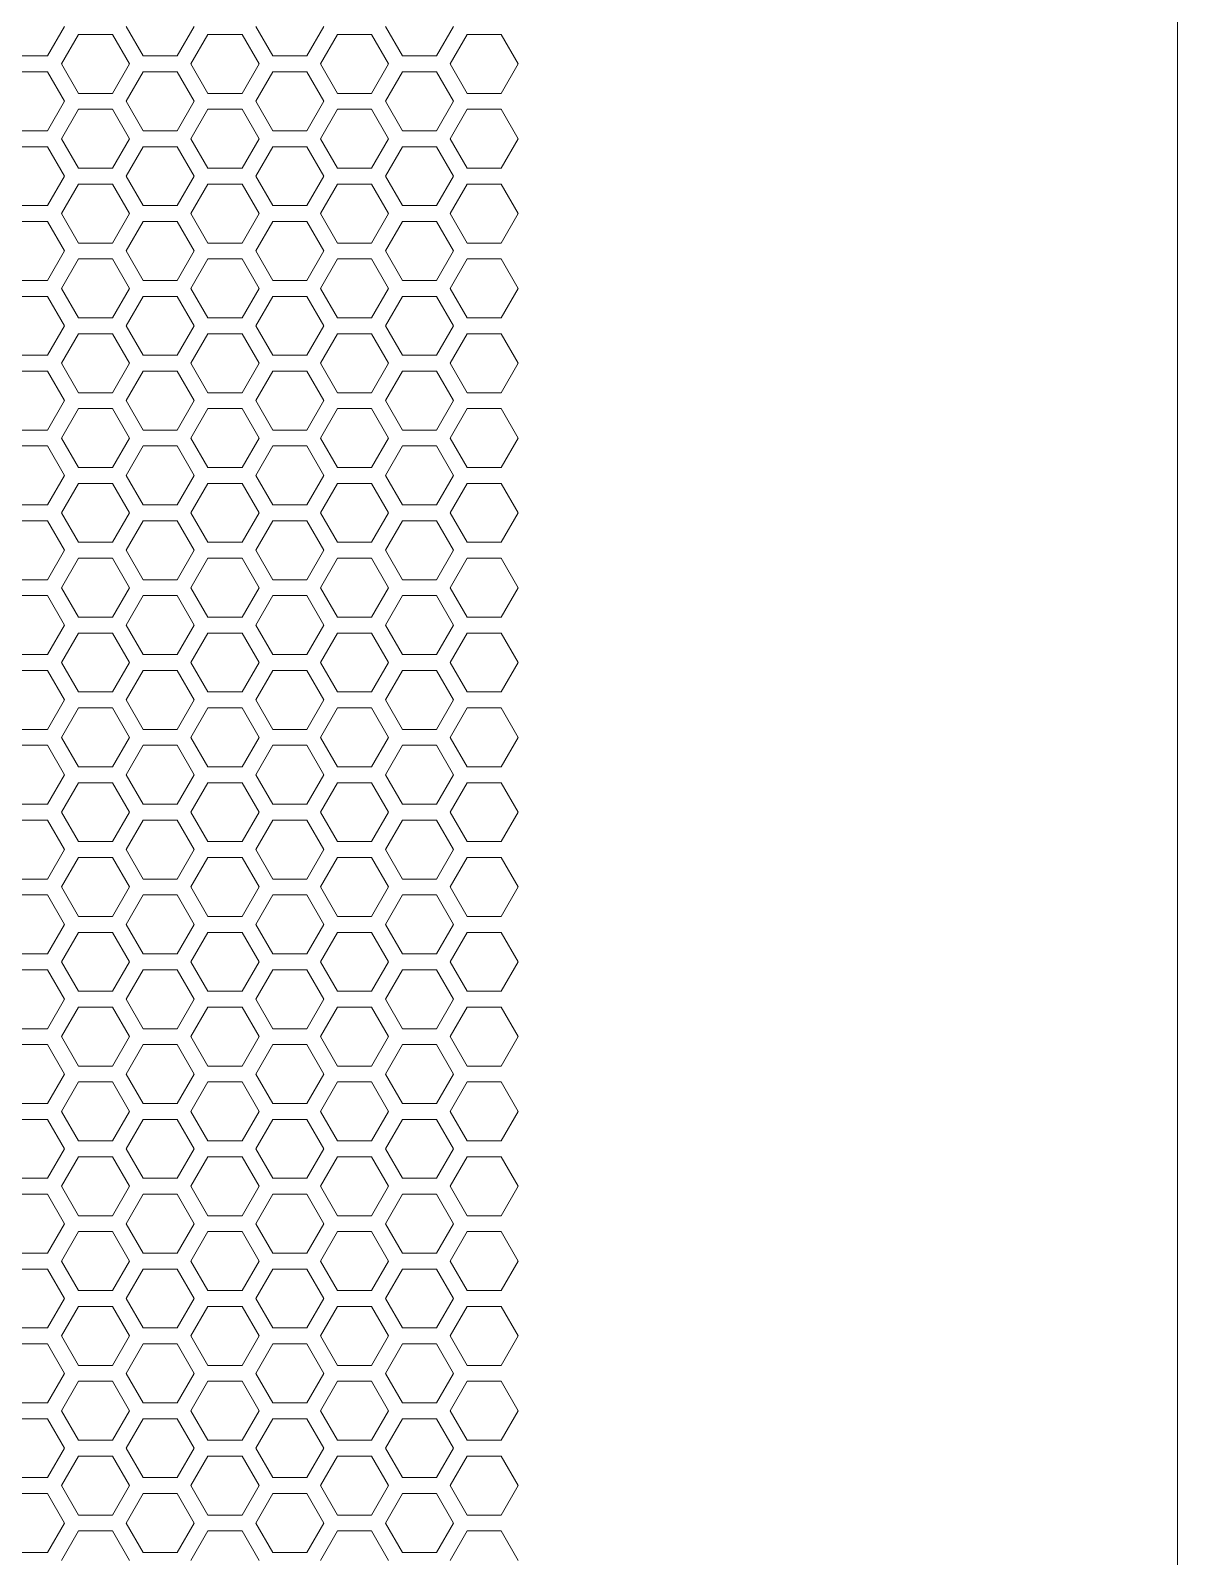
# Model space of a CAD drawing. Header units: millimetres. Extents: x 0 to 140, y -17 to 195.
# Drawn here: x 130.82 to 140, y 112.78 to 124.99 of the extents above; entities that cross this region are included whole.
import ezdxf

# ---------------------------------------------------------------- set-up
doc = ezdxf.new("R2010")
doc.units = ezdxf.units.MM
doc.layers.add('4203-42785_1_0', color=7, linetype='Continuous')
doc.layers.add('Visible (ANSI)', color=7, linetype='Continuous', lineweight=50)

# ---------------------------------------------------------------- blocks, each defined once
blk = doc.blocks.new('a')
at = {"layer": '4203-42785_1_0', "color": 0, "linetype": 'ByBlock', "lineweight": 9}
for p, q in [((1513.6457, 441.8937), (1513.7524, 442.0786)), ((1513.8389, 442.0287), (1513.7322, 441.8438)), ((1514.0523, 442.0287), (1513.8389, 442.0287)), ((1514.1591, 441.8438), (1514.0523, 442.0287)), ((1514.1389, 442.0786), (1514.2456, 441.8937)), ((1514.459, 441.8937), (1514.5657, 442.0786)), ((1514.6522, 442.0287), (1514.5455, 441.8438)), ((1514.8656, 442.0287), (1514.6522, 442.0287)), ((1514.9724, 441.8438), (1514.8656, 442.0287)), ((1514.9521, 442.0786), (1515.0588, 441.8937)), ((1515.2723, 441.8937), (1515.379, 442.0786)), ((1515.4655, 442.0287), (1515.3587, 441.8438)), ((1515.6789, 442.0287), (1515.4655, 442.0287)), ((1515.7856, 441.8438), (1515.6789, 442.0287)), ((1515.7654, 442.0786), (1515.8721, 441.8937)), ((1516.0855, 441.8937), (1516.1923, 442.0786)), ((1516.2788, 442.0287), (1516.1721, 441.8438)), ((1516.4922, 442.0287), (1516.2788, 442.0287)), ((1516.5989, 441.8438), (1516.4922, 442.0287)), ((1513.4323, 441.8937), (1513.6457, 441.8937)), ((1513.7322, 441.8438), (1513.8389, 441.659)), ((1514.0523, 441.659), (1514.1591, 441.8438)), ((1514.2456, 441.8937), (1514.459, 441.8937)), ((1514.5455, 441.8438), (1514.6522, 441.659)), ((1514.8656, 441.659), (1514.9724, 441.8438)), ((1515.0588, 441.8937), (1515.2723, 441.8937)), ((1515.3587, 441.8438), (1515.4655, 441.659)), ((1515.6789, 441.659), (1515.7856, 441.8438)), ((1515.8721, 441.8937), (1516.0855, 441.8937)), ((1516.1721, 441.8438), (1516.2788, 441.659)), ((1516.4922, 441.659), (1516.5989, 441.8438)), ((1513.6457, 441.7939), (1513.4323, 441.7939)), ((1513.7524, 441.6091), (1513.6457, 441.7939)), ((1514.2456, 441.7939), (1514.1389, 441.6091)), ((1514.459, 441.7939), (1514.2456, 441.7939)), ((1514.5657, 441.6091), (1514.459, 441.7939)), ((1515.0588, 441.7939), (1514.9521, 441.6091)), ((1515.2723, 441.7939), (1515.0588, 441.7939)), ((1515.379, 441.6091), (1515.2723, 441.7939)), ((1515.8721, 441.7939), (1515.7654, 441.6091)), ((1516.0855, 441.7939), (1515.8721, 441.7939)), ((1516.1923, 441.6091), (1516.0855, 441.7939)), ((1513.8389, 441.659), (1514.0523, 441.659)), ((1514.6522, 441.659), (1514.8656, 441.659)), ((1515.4655, 441.659), (1515.6789, 441.659)), ((1516.2788, 441.659), (1516.4922, 441.659)), ((1513.6457, 441.4242), (1513.7524, 441.6091)), ((1513.8389, 441.5591), (1513.7322, 441.3743)), ((1514.0523, 441.5591), (1513.8389, 441.5591)), ((1514.1591, 441.3743), (1514.0523, 441.5591)), ((1514.1389, 441.6091), (1514.2456, 441.4242)), ((1514.459, 441.4242), (1514.5657, 441.6091)), ((1514.6522, 441.5591), (1514.5455, 441.3743)), ((1514.8656, 441.5591), (1514.6522, 441.5591)), ((1514.9724, 441.3743), (1514.8656, 441.5591)), ((1514.9521, 441.6091), (1515.0588, 441.4242)), ((1515.2723, 441.4242), (1515.379, 441.6091)), ((1515.4655, 441.5591), (1515.3587, 441.3743)), ((1515.6789, 441.5591), (1515.4655, 441.5591)), ((1515.7856, 441.3743), (1515.6789, 441.5591)), ((1515.7654, 441.6091), (1515.8721, 441.4242)), ((1516.0855, 441.4242), (1516.1923, 441.6091)), ((1516.2788, 441.5591), (1516.1721, 441.3743)), ((1516.4922, 441.5591), (1516.2788, 441.5591)), ((1516.5989, 441.3743), (1516.4922, 441.5591)), ((1513.4323, 441.4242), (1513.6457, 441.4242)), ((1513.7322, 441.3743), (1513.8389, 441.1894)), ((1514.0523, 441.1894), (1514.1591, 441.3743)), ((1514.2456, 441.4242), (1514.459, 441.4242)), ((1514.5455, 441.3743), (1514.6522, 441.1894)), ((1514.8656, 441.1894), (1514.9724, 441.3743)), ((1515.0588, 441.4242), (1515.2723, 441.4242)), ((1515.3587, 441.3743), (1515.4655, 441.1894)), ((1515.6789, 441.1894), (1515.7856, 441.3743)), ((1515.8721, 441.4242), (1516.0855, 441.4242)), ((1516.1721, 441.3743), (1516.2788, 441.1894)), ((1516.4922, 441.1894), (1516.5989, 441.3743)), ((1513.6457, 441.3244), (1513.4323, 441.3244)), ((1513.7524, 441.1395), (1513.6457, 441.3244)), ((1514.2456, 441.3244), (1514.1389, 441.1395)), ((1514.459, 441.3244), (1514.2456, 441.3244)), ((1514.5657, 441.1395), (1514.459, 441.3244)), ((1515.0588, 441.3244), (1514.9521, 441.1395)), ((1515.2723, 441.3244), (1515.0588, 441.3244)), ((1515.379, 441.1395), (1515.2723, 441.3244)), ((1515.8721, 441.3244), (1515.7654, 441.1395)), ((1516.0855, 441.3244), (1515.8721, 441.3244)), ((1516.1923, 441.1395), (1516.0855, 441.3244)), ((1513.8389, 441.1894), (1514.0523, 441.1894)), ((1514.6522, 441.1894), (1514.8656, 441.1894)), ((1515.4655, 441.1894), (1515.6789, 441.1894)), ((1516.2788, 441.1894), (1516.4922, 441.1894)), ((1513.6457, 440.9546), (1513.7524, 441.1395)), ((1513.8389, 441.0896), (1513.7322, 440.9047)), ((1514.0523, 441.0896), (1513.8389, 441.0896)), ((1514.1591, 440.9047), (1514.0523, 441.0896)), ((1514.1389, 441.1395), (1514.2456, 440.9546)), ((1514.459, 440.9546), (1514.5657, 441.1395)), ((1514.6522, 441.0896), (1514.5455, 440.9047)), ((1514.8656, 441.0896), (1514.6522, 441.0896)), ((1514.9724, 440.9047), (1514.8656, 441.0896)), ((1514.9521, 441.1395), (1515.0588, 440.9546)), ((1515.2723, 440.9546), (1515.379, 441.1395)), ((1515.4655, 441.0896), (1515.3587, 440.9047)), ((1515.6789, 441.0896), (1515.4655, 441.0896)), ((1515.7856, 440.9047), (1515.6789, 441.0896)), ((1515.7654, 441.1395), (1515.8721, 440.9546)), ((1516.0855, 440.9546), (1516.1923, 441.1395)), ((1516.2788, 441.0896), (1516.1721, 440.9047)), ((1516.4922, 441.0896), (1516.2788, 441.0896)), ((1516.5989, 440.9047), (1516.4922, 441.0896)), ((1513.4323, 440.9546), (1513.6457, 440.9546)), ((1513.7322, 440.9047), (1513.8389, 440.7199)), ((1514.0523, 440.7199), (1514.1591, 440.9047)), ((1514.2456, 440.9546), (1514.459, 440.9546)), ((1514.5455, 440.9047), (1514.6522, 440.7199)), ((1514.8656, 440.7199), (1514.9724, 440.9047)), ((1515.0588, 440.9546), (1515.2723, 440.9546)), ((1515.3587, 440.9047), (1515.4655, 440.7199)), ((1515.6789, 440.7199), (1515.7856, 440.9047)), ((1515.8721, 440.9546), (1516.0855, 440.9546)), ((1516.1721, 440.9047), (1516.2788, 440.7199)), ((1516.4922, 440.7199), (1516.5989, 440.9047)), ((1513.6457, 440.8548), (1513.4323, 440.8548)), ((1513.7524, 440.67), (1513.6457, 440.8548)), ((1514.2456, 440.8548), (1514.1389, 440.67)), ((1514.459, 440.8548), (1514.2456, 440.8548)), ((1514.5657, 440.67), (1514.459, 440.8548)), ((1515.0588, 440.8548), (1514.9521, 440.67)), ((1515.2723, 440.8548), (1515.0588, 440.8548)), ((1515.379, 440.67), (1515.2723, 440.8548)), ((1515.8721, 440.8548), (1515.7654, 440.67)), ((1516.0855, 440.8548), (1515.8721, 440.8548)), ((1516.1923, 440.67), (1516.0855, 440.8548)), ((1513.8389, 440.7199), (1514.0523, 440.7199)), ((1514.6522, 440.7199), (1514.8656, 440.7199)), ((1515.4655, 440.7199), (1515.6789, 440.7199)), ((1516.2788, 440.7199), (1516.4922, 440.7199)), ((1513.6457, 440.4851), (1513.7524, 440.67)), ((1513.8389, 440.6201), (1513.7322, 440.4352)), ((1514.0523, 440.6201), (1513.8389, 440.6201)), ((1514.1591, 440.4352), (1514.0523, 440.6201)), ((1514.1389, 440.67), (1514.2456, 440.4851)), ((1514.459, 440.4851), (1514.5657, 440.67)), ((1514.6522, 440.6201), (1514.5455, 440.4352)), ((1514.8656, 440.6201), (1514.6522, 440.6201)), ((1514.9724, 440.4352), (1514.8656, 440.6201)), ((1514.9521, 440.67), (1515.0588, 440.4851)), ((1515.2723, 440.4851), (1515.379, 440.67)), ((1515.4655, 440.6201), (1515.3587, 440.4352)), ((1515.6789, 440.6201), (1515.4655, 440.6201)), ((1515.7856, 440.4352), (1515.6789, 440.6201)), ((1515.7654, 440.67), (1515.8721, 440.4851)), ((1516.0855, 440.4851), (1516.1923, 440.67)), ((1516.2788, 440.6201), (1516.1721, 440.4352)), ((1516.4922, 440.6201), (1516.2788, 440.6201)), ((1516.5989, 440.4352), (1516.4922, 440.6201)), ((1513.4323, 440.4851), (1513.6457, 440.4851)), ((1514.2456, 440.4851), (1514.459, 440.4851)), ((1515.0588, 440.4851), (1515.2723, 440.4851)), ((1515.8721, 440.4851), (1516.0855, 440.4851)), ((1513.7322, 440.4352), (1513.8389, 440.2503)), ((1514.0523, 440.2503), (1514.1591, 440.4352)), ((1514.5455, 440.4352), (1514.6522, 440.2503)), ((1514.8656, 440.2503), (1514.9724, 440.4352)), ((1515.3587, 440.4352), (1515.4655, 440.2503)), ((1515.6789, 440.2503), (1515.7856, 440.4352)), ((1516.1721, 440.4352), (1516.2788, 440.2503)), ((1516.4922, 440.2503), (1516.5989, 440.4352)), ((1513.6457, 440.3853), (1513.4323, 440.3853)), ((1513.7524, 440.2004), (1513.6457, 440.3853)), ((1514.2456, 440.3853), (1514.1389, 440.2004)), ((1514.459, 440.3853), (1514.2456, 440.3853)), ((1514.5657, 440.2004), (1514.459, 440.3853)), ((1515.0588, 440.3853), (1514.9521, 440.2004)), ((1515.2723, 440.3853), (1515.0588, 440.3853)), ((1515.379, 440.2004), (1515.2723, 440.3853)), ((1515.8721, 440.3853), (1515.7654, 440.2004)), ((1516.0855, 440.3853), (1515.8721, 440.3853)), ((1516.1923, 440.2004), (1516.0855, 440.3853)), ((1513.6457, 440.0156), (1513.7524, 440.2004)), ((1513.8389, 440.2503), (1514.0523, 440.2503)), ((1514.1389, 440.2004), (1514.2456, 440.0156)), ((1514.459, 440.0156), (1514.5657, 440.2004)), ((1514.6522, 440.2503), (1514.8656, 440.2503)), ((1514.9521, 440.2004), (1515.0588, 440.0156)), ((1515.2723, 440.0156), (1515.379, 440.2004)), ((1515.4655, 440.2503), (1515.6789, 440.2503)), ((1515.7654, 440.2004), (1515.8721, 440.0156)), ((1516.0855, 440.0156), (1516.1923, 440.2004)), ((1516.2788, 440.2503), (1516.4922, 440.2503)), ((1513.8389, 440.1505), (1513.7322, 439.9656)), ((1514.0523, 440.1505), (1513.8389, 440.1505)), ((1514.1591, 439.9656), (1514.0523, 440.1505)), ((1514.6522, 440.1505), (1514.5455, 439.9656)), ((1514.8656, 440.1505), (1514.6522, 440.1505)), ((1514.9724, 439.9656), (1514.8656, 440.1505)), ((1515.4655, 440.1505), (1515.3587, 439.9656)), ((1515.6789, 440.1505), (1515.4655, 440.1505)), ((1515.7856, 439.9656), (1515.6789, 440.1505)), ((1516.2788, 440.1505), (1516.1721, 439.9656)), ((1516.4922, 440.1505), (1516.2788, 440.1505)), ((1516.5989, 439.9656), (1516.4922, 440.1505)), ((1513.4323, 440.0156), (1513.6457, 440.0156)), ((1514.2456, 440.0156), (1514.459, 440.0156)), ((1515.0588, 440.0156), (1515.2723, 440.0156)), ((1515.8721, 440.0156), (1516.0855, 440.0156)), ((1513.6457, 439.9157), (1513.4323, 439.9157)), ((1513.7524, 439.7309), (1513.6457, 439.9157)), ((1513.7322, 439.9656), (1513.8389, 439.7808)), ((1514.0523, 439.7808), (1514.1591, 439.9656)), ((1514.2456, 439.9157), (1514.1389, 439.7309)), ((1514.459, 439.9157), (1514.2456, 439.9157)), ((1514.5657, 439.7309), (1514.459, 439.9157)), ((1514.5455, 439.9656), (1514.6522, 439.7808)), ((1514.8656, 439.7808), (1514.9724, 439.9656)), ((1515.0588, 439.9157), (1514.9521, 439.7309)), ((1515.2723, 439.9157), (1515.0588, 439.9157)), ((1515.379, 439.7309), (1515.2723, 439.9157)), ((1515.3587, 439.9656), (1515.4655, 439.7808)), ((1515.6789, 439.7808), (1515.7856, 439.9656)), ((1515.8721, 439.9157), (1515.7654, 439.7309)), ((1516.0855, 439.9157), (1515.8721, 439.9157)), ((1516.1923, 439.7309), (1516.0855, 439.9157)), ((1516.1721, 439.9656), (1516.2788, 439.7808)), ((1516.4922, 439.7808), (1516.5989, 439.9656)), ((1513.6457, 439.546), (1513.7524, 439.7309)), ((1513.8389, 439.7808), (1514.0523, 439.7808)), ((1514.1389, 439.7309), (1514.2456, 439.546)), ((1514.459, 439.546), (1514.5657, 439.7309)), ((1514.6522, 439.7808), (1514.8656, 439.7808)), ((1514.9521, 439.7309), (1515.0588, 439.546)), ((1515.2723, 439.546), (1515.379, 439.7309)), ((1515.4655, 439.7808), (1515.6789, 439.7808)), ((1515.7654, 439.7309), (1515.8721, 439.546)), ((1516.0855, 439.546), (1516.1923, 439.7309)), ((1516.2788, 439.7808), (1516.4922, 439.7808)), ((1513.8389, 439.681), (1513.7322, 439.4961)), ((1514.0523, 439.681), (1513.8389, 439.681)), ((1514.1591, 439.4961), (1514.0523, 439.681)), ((1514.6522, 439.681), (1514.5455, 439.4961)), ((1514.8656, 439.681), (1514.6522, 439.681)), ((1514.9724, 439.4961), (1514.8656, 439.681)), ((1515.4655, 439.681), (1515.3587, 439.4961)), ((1515.6789, 439.681), (1515.4655, 439.681)), ((1515.7856, 439.4961), (1515.6789, 439.681)), ((1516.2788, 439.681), (1516.1721, 439.4961)), ((1516.4922, 439.681), (1516.2788, 439.681)), ((1516.5989, 439.4961), (1516.4922, 439.681)), ((1513.4323, 439.546), (1513.6457, 439.546)), ((1514.2456, 439.546), (1514.459, 439.546)), ((1515.0588, 439.546), (1515.2723, 439.546)), ((1515.8721, 439.546), (1516.0855, 439.546)), ((1513.6457, 439.4462), (1513.4323, 439.4462)), ((1513.7524, 439.2613), (1513.6457, 439.4462)), ((1513.7322, 439.4961), (1513.8389, 439.3112)), ((1514.0523, 439.3112), (1514.1591, 439.4961)), ((1514.2456, 439.4462), (1514.1389, 439.2613)), ((1514.459, 439.4462), (1514.2456, 439.4462)), ((1514.5657, 439.2613), (1514.459, 439.4462)), ((1514.5455, 439.4961), (1514.6522, 439.3112)), ((1514.8656, 439.3112), (1514.9724, 439.4961)), ((1515.0588, 439.4462), (1514.9521, 439.2613)), ((1515.2723, 439.4462), (1515.0588, 439.4462)), ((1515.379, 439.2613), (1515.2723, 439.4462)), ((1515.3587, 439.4961), (1515.4655, 439.3112)), ((1515.6789, 439.3112), (1515.7856, 439.4961)), ((1515.8721, 439.4462), (1515.7654, 439.2613)), ((1516.0855, 439.4462), (1515.8721, 439.4462)), ((1516.1923, 439.2613), (1516.0855, 439.4462)), ((1516.1721, 439.4961), (1516.2788, 439.3112)), ((1516.4922, 439.3112), (1516.5989, 439.4961)), ((1513.6457, 439.0765), (1513.7524, 439.2613)), ((1513.8389, 439.3112), (1514.0523, 439.3112)), ((1514.1389, 439.2613), (1514.2456, 439.0765)), ((1514.459, 439.0765), (1514.5657, 439.2613)), ((1514.6522, 439.3112), (1514.8656, 439.3112)), ((1514.9521, 439.2613), (1515.0588, 439.0765)), ((1515.2723, 439.0765), (1515.379, 439.2613)), ((1515.4655, 439.3112), (1515.6789, 439.3112)), ((1515.7654, 439.2613), (1515.8721, 439.0765)), ((1516.0855, 439.0765), (1516.1923, 439.2613)), ((1516.2788, 439.3112), (1516.4922, 439.3112)), ((1513.8389, 439.2114), (1513.7322, 439.0266)), ((1514.0523, 439.2114), (1513.8389, 439.2114)), ((1514.1591, 439.0266), (1514.0523, 439.2114)), ((1514.6522, 439.2114), (1514.5455, 439.0266)), ((1514.8656, 439.2114), (1514.6522, 439.2114)), ((1514.9724, 439.0266), (1514.8656, 439.2114)), ((1515.4655, 439.2114), (1515.3587, 439.0266)), ((1515.6789, 439.2114), (1515.4655, 439.2114)), ((1515.7856, 439.0266), (1515.6789, 439.2114)), ((1516.2788, 439.2114), (1516.1721, 439.0266)), ((1516.4922, 439.2114), (1516.2788, 439.2114)), ((1516.5989, 439.0266), (1516.4922, 439.2114)), ((1513.4323, 439.0765), (1513.6457, 439.0765)), ((1514.2456, 439.0765), (1514.459, 439.0765)), ((1515.0588, 439.0765), (1515.2723, 439.0765)), ((1515.8721, 439.0765), (1516.0855, 439.0765)), ((1513.6457, 438.9766), (1513.4323, 438.9766)), ((1513.7524, 438.7918), (1513.6457, 438.9766)), ((1513.7322, 439.0266), (1513.8389, 438.8417)), ((1514.0523, 438.8417), (1514.1591, 439.0266)), ((1514.2456, 438.9766), (1514.1389, 438.7918)), ((1514.459, 438.9766), (1514.2456, 438.9766)), ((1514.5657, 438.7918), (1514.459, 438.9766)), ((1514.5455, 439.0266), (1514.6522, 438.8417)), ((1514.8656, 438.8417), (1514.9724, 439.0266)), ((1515.0588, 438.9766), (1514.9521, 438.7918)), ((1515.2723, 438.9766), (1515.0588, 438.9766)), ((1515.379, 438.7918), (1515.2723, 438.9766)), ((1515.3587, 439.0266), (1515.4655, 438.8417)), ((1515.6789, 438.8417), (1515.7856, 439.0266)), ((1515.8721, 438.9766), (1515.7654, 438.7918)), ((1516.0855, 438.9766), (1515.8721, 438.9766)), ((1516.1923, 438.7918), (1516.0855, 438.9766)), ((1516.1721, 439.0266), (1516.2788, 438.8417)), ((1516.4922, 438.8417), (1516.5989, 439.0266)), ((1513.6457, 438.6069), (1513.7524, 438.7918)), ((1513.8389, 438.8417), (1514.0523, 438.8417)), ((1514.1389, 438.7918), (1514.2456, 438.6069)), ((1514.459, 438.6069), (1514.5657, 438.7918)), ((1514.6522, 438.8417), (1514.8656, 438.8417)), ((1514.9521, 438.7918), (1515.0588, 438.6069)), ((1515.2723, 438.6069), (1515.379, 438.7918)), ((1515.4655, 438.8417), (1515.6789, 438.8417)), ((1515.7654, 438.7918), (1515.8721, 438.6069)), ((1516.0855, 438.6069), (1516.1923, 438.7918)), ((1516.2788, 438.8417), (1516.4922, 438.8417)), ((1513.8389, 438.7419), (1513.7322, 438.557)), ((1514.0523, 438.7419), (1513.8389, 438.7419)), ((1514.1591, 438.557), (1514.0523, 438.7419)), ((1514.6522, 438.7419), (1514.5455, 438.557)), ((1514.8656, 438.7419), (1514.6522, 438.7419)), ((1514.9724, 438.557), (1514.8656, 438.7419)), ((1515.4655, 438.7419), (1515.3587, 438.557)), ((1515.6789, 438.7419), (1515.4655, 438.7419)), ((1515.7856, 438.557), (1515.6789, 438.7419)), ((1516.2788, 438.7419), (1516.1721, 438.557)), ((1516.4922, 438.7419), (1516.2788, 438.7419)), ((1516.5989, 438.557), (1516.4922, 438.7419)), ((1513.4323, 438.6069), (1513.6457, 438.6069)), ((1514.2456, 438.6069), (1514.459, 438.6069)), ((1515.0588, 438.6069), (1515.2723, 438.6069)), ((1515.8721, 438.6069), (1516.0855, 438.6069)), ((1513.6457, 438.5071), (1513.4323, 438.5071)), ((1513.7524, 438.3222), (1513.6457, 438.5071)), ((1513.7322, 438.557), (1513.8389, 438.3722)), ((1514.0523, 438.3722), (1514.1591, 438.557)), ((1514.2456, 438.5071), (1514.1389, 438.3222)), ((1514.459, 438.5071), (1514.2456, 438.5071)), ((1514.5657, 438.3222), (1514.459, 438.5071)), ((1514.5455, 438.557), (1514.6522, 438.3722)), ((1514.8656, 438.3722), (1514.9724, 438.557)), ((1515.0588, 438.5071), (1514.9521, 438.3222)), ((1515.2723, 438.5071), (1515.0588, 438.5071)), ((1515.379, 438.3222), (1515.2723, 438.5071)), ((1515.3587, 438.557), (1515.4655, 438.3722)), ((1515.6789, 438.3722), (1515.7856, 438.557)), ((1515.8721, 438.5071), (1515.7654, 438.3222)), ((1516.0855, 438.5071), (1515.8721, 438.5071)), ((1516.1923, 438.3222), (1516.0855, 438.5071)), ((1516.1721, 438.557), (1516.2788, 438.3722)), ((1516.4922, 438.3722), (1516.5989, 438.557)), ((1513.6457, 438.1374), (1513.7524, 438.3222)), ((1513.8389, 438.3722), (1514.0523, 438.3722)), ((1514.1389, 438.3222), (1514.2456, 438.1374)), ((1514.459, 438.1374), (1514.5657, 438.3222)), ((1514.6522, 438.3722), (1514.8656, 438.3722)), ((1514.9521, 438.3222), (1515.0588, 438.1374)), ((1515.2723, 438.1374), (1515.379, 438.3222)), ((1515.4655, 438.3722), (1515.6789, 438.3722)), ((1515.7654, 438.3222), (1515.8721, 438.1374)), ((1516.0855, 438.1374), (1516.1923, 438.3222)), ((1516.2788, 438.3722), (1516.4922, 438.3722)), ((1513.8389, 438.2723), (1513.7322, 438.0875)), ((1514.0523, 438.2723), (1513.8389, 438.2723)), ((1514.1591, 438.0875), (1514.0523, 438.2723)), ((1514.6522, 438.2723), (1514.5455, 438.0875)), ((1514.8656, 438.2723), (1514.6522, 438.2723)), ((1514.9724, 438.0875), (1514.8656, 438.2723)), ((1515.4655, 438.2723), (1515.3587, 438.0875)), ((1515.6789, 438.2723), (1515.4655, 438.2723)), ((1515.7856, 438.0875), (1515.6789, 438.2723)), ((1516.2788, 438.2723), (1516.1721, 438.0875)), ((1516.4922, 438.2723), (1516.2788, 438.2723)), ((1516.5989, 438.0875), (1516.4922, 438.2723)), ((1513.4323, 438.1374), (1513.6457, 438.1374)), ((1514.2456, 438.1374), (1514.459, 438.1374)), ((1515.0588, 438.1374), (1515.2723, 438.1374)), ((1515.8721, 438.1374), (1516.0855, 438.1374)), ((1513.6457, 438.0376), (1513.4323, 438.0376)), ((1513.7524, 437.8527), (1513.6457, 438.0376)), ((1513.7322, 438.0875), (1513.8389, 437.9026)), ((1514.0523, 437.9026), (1514.1591, 438.0875)), ((1514.2456, 438.0376), (1514.1389, 437.8527)), ((1514.459, 438.0376), (1514.2456, 438.0376)), ((1514.5657, 437.8527), (1514.459, 438.0376)), ((1514.5455, 438.0875), (1514.6522, 437.9026)), ((1514.8656, 437.9026), (1514.9724, 438.0875)), ((1515.0588, 438.0376), (1514.9521, 437.8527)), ((1515.2723, 438.0376), (1515.0588, 438.0376)), ((1515.379, 437.8527), (1515.2723, 438.0376)), ((1515.3587, 438.0875), (1515.4655, 437.9026)), ((1515.6789, 437.9026), (1515.7856, 438.0875)), ((1515.8721, 438.0376), (1515.7654, 437.8527)), ((1516.0855, 438.0376), (1515.8721, 438.0376)), ((1516.1923, 437.8527), (1516.0855, 438.0376)), ((1516.1721, 438.0875), (1516.2788, 437.9026)), ((1516.4922, 437.9026), (1516.5989, 438.0875)), ((1513.8389, 437.9026), (1514.0523, 437.9026)), ((1514.6522, 437.9026), (1514.8656, 437.9026)), ((1515.4655, 437.9026), (1515.6789, 437.9026)), ((1516.2788, 437.9026), (1516.4922, 437.9026)), ((1513.6457, 437.6678), (1513.7524, 437.8527)), ((1514.1389, 437.8527), (1514.2456, 437.6678)), ((1514.459, 437.6678), (1514.5657, 437.8527)), ((1514.9521, 437.8527), (1515.0588, 437.6678)), ((1515.2723, 437.6678), (1515.379, 437.8527)), ((1515.7654, 437.8527), (1515.8721, 437.6678)), ((1516.0855, 437.6678), (1516.1923, 437.8527)), ((1513.8389, 437.8028), (1513.7322, 437.6179)), ((1514.0523, 437.8028), (1513.8389, 437.8028)), ((1514.1591, 437.6179), (1514.0523, 437.8028)), ((1514.6522, 437.8028), (1514.5455, 437.6179)), ((1514.8656, 437.8028), (1514.6522, 437.8028)), ((1514.9724, 437.6179), (1514.8656, 437.8028)), ((1515.4655, 437.8028), (1515.3587, 437.6179)), ((1515.6789, 437.8028), (1515.4655, 437.8028)), ((1515.7856, 437.6179), (1515.6789, 437.8028)), ((1516.2788, 437.8028), (1516.1721, 437.6179)), ((1516.4922, 437.8028), (1516.2788, 437.8028)), ((1516.5989, 437.6179), (1516.4922, 437.8028)), ((1513.4323, 437.6678), (1513.6457, 437.6678)), ((1513.7322, 437.6179), (1513.8389, 437.4331)), ((1514.0523, 437.4331), (1514.1591, 437.6179)), ((1514.2456, 437.6678), (1514.459, 437.6678)), ((1514.5455, 437.6179), (1514.6522, 437.4331)), ((1514.8656, 437.4331), (1514.9724, 437.6179)), ((1515.0588, 437.6678), (1515.2723, 437.6678)), ((1515.3587, 437.6179), (1515.4655, 437.4331)), ((1515.6789, 437.4331), (1515.7856, 437.6179)), ((1515.8721, 437.6678), (1516.0855, 437.6678)), ((1516.1721, 437.6179), (1516.2788, 437.4331)), ((1516.4922, 437.4331), (1516.5989, 437.6179)), ((1513.6457, 437.568), (1513.4323, 437.568)), ((1513.7524, 437.3832), (1513.6457, 437.568)), ((1514.2456, 437.568), (1514.1389, 437.3832)), ((1514.459, 437.568), (1514.2456, 437.568)), ((1514.5657, 437.3832), (1514.459, 437.568)), ((1515.0588, 437.568), (1514.9521, 437.3832)), ((1515.2723, 437.568), (1515.0588, 437.568)), ((1515.379, 437.3832), (1515.2723, 437.568)), ((1515.8721, 437.568), (1515.7654, 437.3832)), ((1516.0855, 437.568), (1515.8721, 437.568)), ((1516.1923, 437.3832), (1516.0855, 437.568)), ((1513.8389, 437.4331), (1514.0523, 437.4331)), ((1514.6522, 437.4331), (1514.8656, 437.4331)), ((1515.4655, 437.4331), (1515.6789, 437.4331)), ((1516.2788, 437.4331), (1516.4922, 437.4331)), ((1513.6457, 437.1983), (1513.7524, 437.3832)), ((1513.8389, 437.3332), (1513.7322, 437.1484)), ((1514.0523, 437.3332), (1513.8389, 437.3332)), ((1514.1591, 437.1484), (1514.0523, 437.3332)), ((1514.1389, 437.3832), (1514.2456, 437.1983)), ((1514.459, 437.1983), (1514.5657, 437.3832)), ((1514.6522, 437.3332), (1514.5455, 437.1484)), ((1514.8656, 437.3332), (1514.6522, 437.3332)), ((1514.9724, 437.1484), (1514.8656, 437.3332)), ((1514.9521, 437.3832), (1515.0588, 437.1983)), ((1515.2723, 437.1983), (1515.379, 437.3832)), ((1515.4655, 437.3332), (1515.3587, 437.1484)), ((1515.6789, 437.3332), (1515.4655, 437.3332)), ((1515.7856, 437.1484), (1515.6789, 437.3332)), ((1515.7654, 437.3832), (1515.8721, 437.1983)), ((1516.0855, 437.1983), (1516.1923, 437.3832)), ((1516.2788, 437.3332), (1516.1721, 437.1484)), ((1516.4922, 437.3332), (1516.2788, 437.3332)), ((1516.5989, 437.1484), (1516.4922, 437.3332)), ((1513.4323, 437.1983), (1513.6457, 437.1983)), ((1513.7322, 437.1484), (1513.8389, 436.9635)), ((1514.0523, 436.9635), (1514.1591, 437.1484)), ((1514.2456, 437.1983), (1514.459, 437.1983)), ((1514.5455, 437.1484), (1514.6522, 436.9635)), ((1514.8656, 436.9635), (1514.9724, 437.1484)), ((1515.0588, 437.1983), (1515.2723, 437.1983)), ((1515.3587, 437.1484), (1515.4655, 436.9635)), ((1515.6789, 436.9635), (1515.7856, 437.1484)), ((1515.8721, 437.1983), (1516.0855, 437.1983)), ((1516.1721, 437.1484), (1516.2788, 436.9635)), ((1516.4922, 436.9635), (1516.5989, 437.1484)), ((1513.6457, 437.0985), (1513.4323, 437.0985)), ((1513.7524, 436.9136), (1513.6457, 437.0985)), ((1514.2456, 437.0985), (1514.1389, 436.9136)), ((1514.459, 437.0985), (1514.2456, 437.0985)), ((1514.5657, 436.9136), (1514.459, 437.0985)), ((1515.0588, 437.0985), (1514.9521, 436.9136)), ((1515.2723, 437.0985), (1515.0588, 437.0985)), ((1515.379, 436.9136), (1515.2723, 437.0985)), ((1515.8721, 437.0985), (1515.7654, 436.9136)), ((1516.0855, 437.0985), (1515.8721, 437.0985)), ((1516.1923, 436.9136), (1516.0855, 437.0985)), ((1513.8389, 436.9635), (1514.0523, 436.9635)), ((1514.6522, 436.9635), (1514.8656, 436.9635)), ((1515.4655, 436.9635), (1515.6789, 436.9635)), ((1516.2788, 436.9635), (1516.4922, 436.9635)), ((1513.6457, 436.7287), (1513.7524, 436.9136)), ((1513.8389, 436.8637), (1513.7322, 436.6788)), ((1514.0523, 436.8637), (1513.8389, 436.8637)), ((1514.1591, 436.6788), (1514.0523, 436.8637)), ((1514.1389, 436.9136), (1514.2456, 436.7287)), ((1514.459, 436.7287), (1514.5657, 436.9136)), ((1514.6522, 436.8637), (1514.5455, 436.6788)), ((1514.8656, 436.8637), (1514.6522, 436.8637)), ((1514.9724, 436.6788), (1514.8656, 436.8637)), ((1514.9521, 436.9136), (1515.0588, 436.7287)), ((1515.2723, 436.7287), (1515.379, 436.9136)), ((1515.4655, 436.8637), (1515.3587, 436.6788)), ((1515.6789, 436.8637), (1515.4655, 436.8637)), ((1515.7856, 436.6788), (1515.6789, 436.8637)), ((1515.7654, 436.9136), (1515.8721, 436.7287)), ((1516.0855, 436.7287), (1516.1923, 436.9136)), ((1516.2788, 436.8637), (1516.1721, 436.6788)), ((1516.4922, 436.8637), (1516.2788, 436.8637)), ((1516.5989, 436.6788), (1516.4922, 436.8637)), ((1513.4323, 436.7287), (1513.6457, 436.7287)), ((1513.7322, 436.6788), (1513.8389, 436.494)), ((1514.0523, 436.494), (1514.1591, 436.6788)), ((1514.2456, 436.7287), (1514.459, 436.7287)), ((1514.5455, 436.6788), (1514.6522, 436.494)), ((1514.8656, 436.494), (1514.9724, 436.6788)), ((1515.0588, 436.7287), (1515.2723, 436.7287)), ((1515.3587, 436.6788), (1515.4655, 436.494)), ((1515.6789, 436.494), (1515.7856, 436.6788)), ((1515.8721, 436.7287), (1516.0855, 436.7287)), ((1516.1721, 436.6788), (1516.2788, 436.494)), ((1516.4922, 436.494), (1516.5989, 436.6788)), ((1513.6457, 436.6289), (1513.4323, 436.6289)), ((1513.7524, 436.4441), (1513.6457, 436.6289)), ((1514.2456, 436.6289), (1514.1389, 436.4441)), ((1514.459, 436.6289), (1514.2456, 436.6289)), ((1514.5657, 436.4441), (1514.459, 436.6289)), ((1515.0588, 436.6289), (1514.9521, 436.4441)), ((1515.2723, 436.6289), (1515.0588, 436.6289)), ((1515.379, 436.4441), (1515.2723, 436.6289)), ((1515.8721, 436.6289), (1515.7654, 436.4441)), ((1516.0855, 436.6289), (1515.8721, 436.6289)), ((1516.1923, 436.4441), (1516.0855, 436.6289)), ((1513.8389, 436.494), (1514.0523, 436.494)), ((1514.6522, 436.494), (1514.8656, 436.494)), ((1515.4655, 436.494), (1515.6789, 436.494)), ((1516.2788, 436.494), (1516.4922, 436.494)), ((1513.6457, 436.2592), (1513.7524, 436.4441)), ((1513.8389, 436.3942), (1513.7322, 436.2093)), ((1514.0523, 436.3942), (1513.8389, 436.3942)), ((1514.1591, 436.2093), (1514.0523, 436.3942)), ((1514.1389, 436.4441), (1514.2456, 436.2592)), ((1514.459, 436.2592), (1514.5657, 436.4441)), ((1514.6522, 436.3942), (1514.5455, 436.2093)), ((1514.8656, 436.3942), (1514.6522, 436.3942)), ((1514.9724, 436.2093), (1514.8656, 436.3942)), ((1514.9521, 436.4441), (1515.0588, 436.2592)), ((1515.2723, 436.2592), (1515.379, 436.4441)), ((1515.4655, 436.3942), (1515.3587, 436.2093)), ((1515.6789, 436.3942), (1515.4655, 436.3942)), ((1515.7856, 436.2093), (1515.6789, 436.3942)), ((1515.7654, 436.4441), (1515.8721, 436.2592)), ((1516.0855, 436.2592), (1516.1923, 436.4441)), ((1516.2788, 436.3942), (1516.1721, 436.2093)), ((1516.4922, 436.3942), (1516.2788, 436.3942)), ((1516.5989, 436.2093), (1516.4922, 436.3942)), ((1513.4323, 436.2592), (1513.6457, 436.2592)), ((1513.7322, 436.2093), (1513.8389, 436.0244)), ((1514.0523, 436.0244), (1514.1591, 436.2093)), ((1514.2456, 436.2592), (1514.459, 436.2592)), ((1514.5455, 436.2093), (1514.6522, 436.0244)), ((1514.8656, 436.0244), (1514.9724, 436.2093)), ((1515.0588, 436.2592), (1515.2723, 436.2592)), ((1515.3587, 436.2093), (1515.4655, 436.0244)), ((1515.6789, 436.0244), (1515.7856, 436.2093)), ((1515.8721, 436.2592), (1516.0855, 436.2592)), ((1516.1721, 436.2093), (1516.2788, 436.0244)), ((1516.4922, 436.0244), (1516.5989, 436.2093)), ((1513.6457, 436.1594), (1513.4323, 436.1594)), ((1513.7524, 435.9745), (1513.6457, 436.1594)), ((1514.2456, 436.1594), (1514.1389, 435.9745)), ((1514.459, 436.1594), (1514.2456, 436.1594)), ((1514.5657, 435.9745), (1514.459, 436.1594)), ((1515.0588, 436.1594), (1514.9521, 435.9745)), ((1515.2723, 436.1594), (1515.0588, 436.1594)), ((1515.379, 435.9745), (1515.2723, 436.1594)), ((1515.8721, 436.1594), (1515.7654, 435.9745)), ((1516.0855, 436.1594), (1515.8721, 436.1594)), ((1516.1923, 435.9745), (1516.0855, 436.1594)), ((1513.8389, 436.0244), (1514.0523, 436.0244)), ((1514.6522, 436.0244), (1514.8656, 436.0244)), ((1515.4655, 436.0244), (1515.6789, 436.0244)), ((1516.2788, 436.0244), (1516.4922, 436.0244)), ((1513.6457, 435.7897), (1513.7524, 435.9745)), ((1513.8389, 435.9246), (1513.7322, 435.7397)), ((1514.0523, 435.9246), (1513.8389, 435.9246)), ((1514.1591, 435.7397), (1514.0523, 435.9246)), ((1514.1389, 435.9745), (1514.2456, 435.7897)), ((1514.459, 435.7897), (1514.5657, 435.9745)), ((1514.6522, 435.9246), (1514.5455, 435.7397)), ((1514.8656, 435.9246), (1514.6522, 435.9246)), ((1514.9724, 435.7397), (1514.8656, 435.9246)), ((1514.9521, 435.9745), (1515.0588, 435.7897)), ((1515.2723, 435.7897), (1515.379, 435.9745)), ((1515.4655, 435.9246), (1515.3587, 435.7397)), ((1515.6789, 435.9246), (1515.4655, 435.9246)), ((1515.7856, 435.7397), (1515.6789, 435.9246)), ((1515.7654, 435.9745), (1515.8721, 435.7897)), ((1516.0855, 435.7897), (1516.1923, 435.9745)), ((1516.2788, 435.9246), (1516.1721, 435.7397)), ((1516.4922, 435.9246), (1516.2788, 435.9246)), ((1516.5989, 435.7397), (1516.4922, 435.9246)), ((1513.4323, 435.7897), (1513.6457, 435.7897)), ((1513.7322, 435.7397), (1513.8389, 435.5549)), ((1514.0523, 435.5549), (1514.1591, 435.7397)), ((1514.2456, 435.7897), (1514.459, 435.7897)), ((1514.5455, 435.7397), (1514.6522, 435.5549)), ((1514.8656, 435.5549), (1514.9724, 435.7397)), ((1515.0588, 435.7897), (1515.2723, 435.7897)), ((1515.3587, 435.7397), (1515.4655, 435.5549)), ((1515.6789, 435.5549), (1515.7856, 435.7397)), ((1515.8721, 435.7897), (1516.0855, 435.7897)), ((1516.1721, 435.7397), (1516.2788, 435.5549)), ((1516.4922, 435.5549), (1516.5989, 435.7397)), ((1513.6457, 435.6898), (1513.4323, 435.6898)), ((1513.7524, 435.505), (1513.6457, 435.6898)), ((1514.2456, 435.6898), (1514.1389, 435.505)), ((1514.459, 435.6898), (1514.2456, 435.6898)), ((1514.5657, 435.505), (1514.459, 435.6898)), ((1515.0588, 435.6898), (1514.9521, 435.505)), ((1515.2723, 435.6898), (1515.0588, 435.6898)), ((1515.379, 435.505), (1515.2723, 435.6898)), ((1515.8721, 435.6898), (1515.7654, 435.505)), ((1516.0855, 435.6898), (1515.8721, 435.6898)), ((1516.1923, 435.505), (1516.0855, 435.6898)), ((1513.6457, 435.3201), (1513.7524, 435.505)), ((1513.8389, 435.5549), (1514.0523, 435.5549)), ((1514.1389, 435.505), (1514.2456, 435.3201)), ((1514.459, 435.3201), (1514.5657, 435.505)), ((1514.6522, 435.5549), (1514.8656, 435.5549)), ((1514.9521, 435.505), (1515.0588, 435.3201)), ((1515.2723, 435.3201), (1515.379, 435.505)), ((1515.4655, 435.5549), (1515.6789, 435.5549)), ((1515.7654, 435.505), (1515.8721, 435.3201)), ((1516.0855, 435.3201), (1516.1923, 435.505)), ((1516.2788, 435.5549), (1516.4922, 435.5549)), ((1513.8389, 435.4551), (1513.7322, 435.2702)), ((1514.0523, 435.4551), (1513.8389, 435.4551)), ((1514.1591, 435.2702), (1514.0523, 435.4551)), ((1514.6522, 435.4551), (1514.5455, 435.2702)), ((1514.8656, 435.4551), (1514.6522, 435.4551)), ((1514.9724, 435.2702), (1514.8656, 435.4551)), ((1515.4655, 435.4551), (1515.3587, 435.2702)), ((1515.6789, 435.4551), (1515.4655, 435.4551)), ((1515.7856, 435.2702), (1515.6789, 435.4551)), ((1516.2788, 435.4551), (1516.1721, 435.2702)), ((1516.4922, 435.4551), (1516.2788, 435.4551)), ((1516.5989, 435.2702), (1516.4922, 435.4551)), ((1513.4323, 435.3201), (1513.6457, 435.3201)), ((1514.2456, 435.3201), (1514.459, 435.3201)), ((1515.0588, 435.3201), (1515.2723, 435.3201)), ((1515.8721, 435.3201), (1516.0855, 435.3201)), ((1513.6457, 435.2203), (1513.4323, 435.2203)), ((1513.7524, 435.0354), (1513.6457, 435.2203)), ((1513.7322, 435.2702), (1513.8389, 435.0853)), ((1514.0523, 435.0853), (1514.1591, 435.2702)), ((1514.2456, 435.2203), (1514.1389, 435.0354)), ((1514.459, 435.2203), (1514.2456, 435.2203)), ((1514.5657, 435.0354), (1514.459, 435.2203)), ((1514.5455, 435.2702), (1514.6522, 435.0853)), ((1514.8656, 435.0853), (1514.9724, 435.2702)), ((1515.0588, 435.2203), (1514.9521, 435.0354)), ((1515.2723, 435.2203), (1515.0588, 435.2203)), ((1515.379, 435.0354), (1515.2723, 435.2203)), ((1515.3587, 435.2702), (1515.4655, 435.0853)), ((1515.6789, 435.0853), (1515.7856, 435.2702)), ((1515.8721, 435.2203), (1515.7654, 435.0354)), ((1516.0855, 435.2203), (1515.8721, 435.2203)), ((1516.1923, 435.0354), (1516.0855, 435.2203)), ((1516.1721, 435.2702), (1516.2788, 435.0853)), ((1516.4922, 435.0853), (1516.5989, 435.2702)), ((1513.6457, 434.8506), (1513.7524, 435.0354)), ((1513.8389, 435.0853), (1514.0523, 435.0853)), ((1514.1389, 435.0354), (1514.2456, 434.8506)), ((1514.459, 434.8506), (1514.5657, 435.0354)), ((1514.6522, 435.0853), (1514.8656, 435.0853)), ((1514.9521, 435.0354), (1515.0588, 434.8506)), ((1515.2723, 434.8506), (1515.379, 435.0354)), ((1515.4655, 435.0853), (1515.6789, 435.0853)), ((1515.7654, 435.0354), (1515.8721, 434.8506)), ((1516.0855, 434.8506), (1516.1923, 435.0354)), ((1516.2788, 435.0853), (1516.4922, 435.0853)), ((1513.8389, 434.9855), (1513.7322, 434.8007)), ((1514.0523, 434.9855), (1513.8389, 434.9855)), ((1514.1591, 434.8007), (1514.0523, 434.9855)), ((1514.6522, 434.9855), (1514.5455, 434.8007)), ((1514.8656, 434.9855), (1514.6522, 434.9855)), ((1514.9724, 434.8007), (1514.8656, 434.9855)), ((1515.4655, 434.9855), (1515.3587, 434.8007)), ((1515.6789, 434.9855), (1515.4655, 434.9855)), ((1515.7856, 434.8007), (1515.6789, 434.9855)), ((1516.2788, 434.9855), (1516.1721, 434.8007)), ((1516.4922, 434.9855), (1516.2788, 434.9855)), ((1516.5989, 434.8007), (1516.4922, 434.9855)), ((1513.4323, 434.8506), (1513.6457, 434.8506)), ((1514.2456, 434.8506), (1514.459, 434.8506)), ((1515.0588, 434.8506), (1515.2723, 434.8506)), ((1515.8721, 434.8506), (1516.0855, 434.8506)), ((1513.6457, 434.7508), (1513.4323, 434.7508)), ((1513.7524, 434.5659), (1513.6457, 434.7508)), ((1513.7322, 434.8007), (1513.8389, 434.6158)), ((1514.0523, 434.6158), (1514.1591, 434.8007)), ((1514.2456, 434.7508), (1514.1389, 434.5659)), ((1514.459, 434.7508), (1514.2456, 434.7508)), ((1514.5657, 434.5659), (1514.459, 434.7508)), ((1514.5455, 434.8007), (1514.6522, 434.6158)), ((1514.8656, 434.6158), (1514.9724, 434.8007)), ((1515.0588, 434.7508), (1514.9521, 434.5659)), ((1515.2723, 434.7508), (1515.0588, 434.7508)), ((1515.379, 434.5659), (1515.2723, 434.7508)), ((1515.3587, 434.8007), (1515.4655, 434.6158)), ((1515.6789, 434.6158), (1515.7856, 434.8007)), ((1515.8721, 434.7508), (1515.7654, 434.5659)), ((1516.0855, 434.7508), (1515.8721, 434.7508)), ((1516.1923, 434.5659), (1516.0855, 434.7508)), ((1516.1721, 434.8007), (1516.2788, 434.6158)), ((1516.4922, 434.6158), (1516.5989, 434.8007)), ((1513.6457, 434.381), (1513.7524, 434.5659)), ((1513.8389, 434.6158), (1514.0523, 434.6158)), ((1514.1389, 434.5659), (1514.2456, 434.381)), ((1514.459, 434.381), (1514.5657, 434.5659)), ((1514.6522, 434.6158), (1514.8656, 434.6158)), ((1514.9521, 434.5659), (1515.0588, 434.381)), ((1515.2723, 434.381), (1515.379, 434.5659)), ((1515.4655, 434.6158), (1515.6789, 434.6158)), ((1515.7654, 434.5659), (1515.8721, 434.381)), ((1516.0855, 434.381), (1516.1923, 434.5659)), ((1516.2788, 434.6158), (1516.4922, 434.6158)), ((1513.8389, 434.516), (1513.7322, 434.3311)), ((1514.0523, 434.516), (1513.8389, 434.516)), ((1514.1591, 434.3311), (1514.0523, 434.516)), ((1514.6522, 434.516), (1514.5455, 434.3311)), ((1514.8656, 434.516), (1514.6522, 434.516)), ((1514.9724, 434.3311), (1514.8656, 434.516)), ((1515.4655, 434.516), (1515.3587, 434.3311)), ((1515.6789, 434.516), (1515.4655, 434.516)), ((1515.7856, 434.3311), (1515.6789, 434.516)), ((1516.2788, 434.516), (1516.1721, 434.3311)), ((1516.4922, 434.516), (1516.2788, 434.516)), ((1516.5989, 434.3311), (1516.4922, 434.516)), ((1513.4323, 434.381), (1513.6457, 434.381)), ((1514.2456, 434.381), (1514.459, 434.381)), ((1515.0588, 434.381), (1515.2723, 434.381)), ((1515.8721, 434.381), (1516.0855, 434.381)), ((1513.6457, 434.2812), (1513.4323, 434.2812)), ((1513.7524, 434.0963), (1513.6457, 434.2812)), ((1513.7322, 434.3311), (1513.8389, 434.1463)), ((1514.0523, 434.1463), (1514.1591, 434.3311)), ((1514.2456, 434.2812), (1514.1389, 434.0963)), ((1514.459, 434.2812), (1514.2456, 434.2812)), ((1514.5657, 434.0963), (1514.459, 434.2812)), ((1514.5455, 434.3311), (1514.6522, 434.1463)), ((1514.8656, 434.1463), (1514.9724, 434.3311)), ((1515.0588, 434.2812), (1514.9521, 434.0963)), ((1515.2723, 434.2812), (1515.0588, 434.2812)), ((1515.379, 434.0963), (1515.2723, 434.2812)), ((1515.3587, 434.3311), (1515.4655, 434.1463)), ((1515.6789, 434.1463), (1515.7856, 434.3311)), ((1515.8721, 434.2812), (1515.7654, 434.0963)), ((1516.0855, 434.2812), (1515.8721, 434.2812)), ((1516.1923, 434.0963), (1516.0855, 434.2812)), ((1516.1721, 434.3311), (1516.2788, 434.1463)), ((1516.4922, 434.1463), (1516.5989, 434.3311)), ((1513.6457, 433.9115), (1513.7524, 434.0963)), ((1513.8389, 434.1463), (1514.0523, 434.1463)), ((1514.1389, 434.0963), (1514.2456, 433.9115)), ((1514.459, 433.9115), (1514.5657, 434.0963)), ((1514.6522, 434.1463), (1514.8656, 434.1463)), ((1514.9521, 434.0963), (1515.0588, 433.9115)), ((1515.2723, 433.9115), (1515.379, 434.0963)), ((1515.4655, 434.1463), (1515.6789, 434.1463)), ((1515.7654, 434.0963), (1515.8721, 433.9115)), ((1516.0855, 433.9115), (1516.1923, 434.0963)), ((1516.2788, 434.1463), (1516.4922, 434.1463)), ((1513.8389, 434.0464), (1513.7322, 433.8616)), ((1514.0523, 434.0464), (1513.8389, 434.0464)), ((1514.1591, 433.8616), (1514.0523, 434.0464)), ((1514.6522, 434.0464), (1514.5455, 433.8616)), ((1514.8656, 434.0464), (1514.6522, 434.0464)), ((1514.9724, 433.8616), (1514.8656, 434.0464)), ((1515.4655, 434.0464), (1515.3587, 433.8616)), ((1515.6789, 434.0464), (1515.4655, 434.0464)), ((1515.7856, 433.8616), (1515.6789, 434.0464)), ((1516.2788, 434.0464), (1516.1721, 433.8616)), ((1516.4922, 434.0464), (1516.2788, 434.0464)), ((1516.5989, 433.8616), (1516.4922, 434.0464)), ((1513.4323, 433.9115), (1513.6457, 433.9115)), ((1514.2456, 433.9115), (1514.459, 433.9115)), ((1515.0588, 433.9115), (1515.2723, 433.9115)), ((1515.8721, 433.9115), (1516.0855, 433.9115)), ((1513.6457, 433.8117), (1513.4323, 433.8117)), ((1513.7524, 433.6268), (1513.6457, 433.8117)), ((1513.7322, 433.8616), (1513.8389, 433.6767)), ((1514.0523, 433.6767), (1514.1591, 433.8616)), ((1514.2456, 433.8117), (1514.1389, 433.6268)), ((1514.459, 433.8117), (1514.2456, 433.8117)), ((1514.5657, 433.6268), (1514.459, 433.8117)), ((1514.5455, 433.8616), (1514.6522, 433.6767)), ((1514.8656, 433.6767), (1514.9724, 433.8616)), ((1515.0588, 433.8117), (1514.9521, 433.6268)), ((1515.2723, 433.8117), (1515.0588, 433.8117)), ((1515.379, 433.6268), (1515.2723, 433.8117)), ((1515.3587, 433.8616), (1515.4655, 433.6767)), ((1515.6789, 433.6767), (1515.7856, 433.8616)), ((1515.8721, 433.8117), (1515.7654, 433.6268)), ((1516.0855, 433.8117), (1515.8721, 433.8117)), ((1516.1923, 433.6268), (1516.0855, 433.8117)), ((1516.1721, 433.8616), (1516.2788, 433.6767)), ((1516.4922, 433.6767), (1516.5989, 433.8616)), ((1513.6457, 433.4419), (1513.7524, 433.6268)), ((1513.8389, 433.6767), (1514.0523, 433.6767)), ((1514.1389, 433.6268), (1514.2456, 433.4419)), ((1514.459, 433.4419), (1514.5657, 433.6268)), ((1514.6522, 433.6767), (1514.8656, 433.6767)), ((1514.9521, 433.6268), (1515.0588, 433.4419)), ((1515.2723, 433.4419), (1515.379, 433.6268)), ((1515.4655, 433.6767), (1515.6789, 433.6767)), ((1515.7654, 433.6268), (1515.8721, 433.4419)), ((1516.0855, 433.4419), (1516.1923, 433.6268)), ((1516.2788, 433.6767), (1516.4922, 433.6767)), ((1513.8389, 433.5769), (1513.7322, 433.392)), ((1514.0523, 433.5769), (1513.8389, 433.5769)), ((1514.1591, 433.392), (1514.0523, 433.5769)), ((1514.6522, 433.5769), (1514.5455, 433.392)), ((1514.8656, 433.5769), (1514.6522, 433.5769)), ((1514.9724, 433.392), (1514.8656, 433.5769)), ((1515.4655, 433.5769), (1515.3587, 433.392)), ((1515.6789, 433.5769), (1515.4655, 433.5769)), ((1515.7856, 433.392), (1515.6789, 433.5769)), ((1516.2788, 433.5769), (1516.1721, 433.392)), ((1516.4922, 433.5769), (1516.2788, 433.5769)), ((1516.5989, 433.392), (1516.4922, 433.5769)), ((1513.4323, 433.4419), (1513.6457, 433.4419)), ((1514.2456, 433.4419), (1514.459, 433.4419)), ((1515.0588, 433.4419), (1515.2723, 433.4419)), ((1515.8721, 433.4419), (1516.0855, 433.4419)), ((1513.6457, 433.3421), (1513.4323, 433.3421)), ((1513.7524, 433.1573), (1513.6457, 433.3421)), ((1513.7322, 433.392), (1513.8389, 433.2072)), ((1514.0523, 433.2072), (1514.1591, 433.392)), ((1514.2456, 433.3421), (1514.1389, 433.1573)), ((1514.459, 433.3421), (1514.2456, 433.3421)), ((1514.5657, 433.1573), (1514.459, 433.3421)), ((1514.5455, 433.392), (1514.6522, 433.2072)), ((1514.8656, 433.2072), (1514.9724, 433.392)), ((1515.0588, 433.3421), (1514.9521, 433.1573)), ((1515.2723, 433.3421), (1515.0588, 433.3421)), ((1515.379, 433.1573), (1515.2723, 433.3421)), ((1515.3587, 433.392), (1515.4655, 433.2072)), ((1515.6789, 433.2072), (1515.7856, 433.392)), ((1515.8721, 433.3421), (1515.7654, 433.1573)), ((1516.0855, 433.3421), (1515.8721, 433.3421)), ((1516.1923, 433.1573), (1516.0855, 433.3421)), ((1516.1721, 433.392), (1516.2788, 433.2072)), ((1516.4922, 433.2072), (1516.5989, 433.392)), ((1513.8389, 433.2072), (1514.0523, 433.2072)), ((1514.6522, 433.2072), (1514.8656, 433.2072)), ((1515.4655, 433.2072), (1515.6789, 433.2072)), ((1516.2788, 433.2072), (1516.4922, 433.2072)), ((1513.6457, 432.9724), (1513.7524, 433.1573)), ((1514.1389, 433.1573), (1514.2456, 432.9724)), ((1514.459, 432.9724), (1514.5657, 433.1573)), ((1514.9521, 433.1573), (1515.0588, 432.9724)), ((1515.2723, 432.9724), (1515.379, 433.1573)), ((1515.7654, 433.1573), (1515.8721, 432.9724)), ((1516.0855, 432.9724), (1516.1923, 433.1573)), ((1513.8389, 433.1073), (1513.7322, 432.9225)), ((1514.0523, 433.1073), (1513.8389, 433.1073)), ((1514.1591, 432.9225), (1514.0523, 433.1073)), ((1514.6522, 433.1073), (1514.5455, 432.9225)), ((1514.8656, 433.1073), (1514.6522, 433.1073)), ((1514.9724, 432.9225), (1514.8656, 433.1073)), ((1515.4655, 433.1073), (1515.3587, 432.9225)), ((1515.6789, 433.1073), (1515.4655, 433.1073)), ((1515.7856, 432.9225), (1515.6789, 433.1073)), ((1516.2788, 433.1073), (1516.1721, 432.9225)), ((1516.4922, 433.1073), (1516.2788, 433.1073)), ((1516.5989, 432.9225), (1516.4922, 433.1073)), ((1513.4323, 432.9724), (1513.6457, 432.9724)), ((1513.7322, 432.9225), (1513.8389, 432.7376)), ((1514.0523, 432.7376), (1514.1591, 432.9225)), ((1514.2456, 432.9724), (1514.459, 432.9724)), ((1514.5455, 432.9225), (1514.6522, 432.7376)), ((1514.8656, 432.7376), (1514.9724, 432.9225)), ((1515.0588, 432.9724), (1515.2723, 432.9724)), ((1515.3587, 432.9225), (1515.4655, 432.7376)), ((1515.6789, 432.7376), (1515.7856, 432.9225)), ((1515.8721, 432.9724), (1516.0855, 432.9724)), ((1516.1721, 432.9225), (1516.2788, 432.7376)), ((1516.4922, 432.7376), (1516.5989, 432.9225)), ((1513.6457, 432.8726), (1513.4323, 432.8726)), ((1513.7524, 432.6877), (1513.6457, 432.8726)), ((1514.2456, 432.8726), (1514.1389, 432.6877)), ((1514.459, 432.8726), (1514.2456, 432.8726)), ((1514.5657, 432.6877), (1514.459, 432.8726)), ((1515.0588, 432.8726), (1514.9521, 432.6877)), ((1515.2723, 432.8726), (1515.0588, 432.8726)), ((1515.379, 432.6877), (1515.2723, 432.8726)), ((1515.8721, 432.8726), (1515.7654, 432.6877)), ((1516.0855, 432.8726), (1515.8721, 432.8726)), ((1516.1923, 432.6877), (1516.0855, 432.8726)), ((1513.8389, 432.7376), (1514.0523, 432.7376)), ((1514.6522, 432.7376), (1514.8656, 432.7376)), ((1515.4655, 432.7376), (1515.6789, 432.7376)), ((1516.2788, 432.7376), (1516.4922, 432.7376)), ((1513.6457, 432.5028), (1513.7524, 432.6877)), ((1513.8389, 432.6378), (1513.7322, 432.4529)), ((1514.0523, 432.6378), (1513.8389, 432.6378)), ((1514.1591, 432.4529), (1514.0523, 432.6378)), ((1514.1389, 432.6877), (1514.2456, 432.5028)), ((1514.459, 432.5028), (1514.5657, 432.6877)), ((1514.6522, 432.6378), (1514.5455, 432.4529)), ((1514.8656, 432.6378), (1514.6522, 432.6378)), ((1514.9724, 432.4529), (1514.8656, 432.6378)), ((1514.9521, 432.6877), (1515.0588, 432.5028)), ((1515.2723, 432.5028), (1515.379, 432.6877)), ((1515.4655, 432.6378), (1515.3587, 432.4529)), ((1515.6789, 432.6378), (1515.4655, 432.6378)), ((1515.7856, 432.4529), (1515.6789, 432.6378)), ((1515.7654, 432.6877), (1515.8721, 432.5028)), ((1516.0855, 432.5028), (1516.1923, 432.6877)), ((1516.2788, 432.6378), (1516.1721, 432.4529)), ((1516.4922, 432.6378), (1516.2788, 432.6378)), ((1516.5989, 432.4529), (1516.4922, 432.6378)), ((1513.4323, 432.5028), (1513.6457, 432.5028)), ((1514.2456, 432.5028), (1514.459, 432.5028)), ((1515.0588, 432.5028), (1515.2723, 432.5028)), ((1515.8721, 432.5028), (1516.0855, 432.5028))]:
    blk.add_line(p, q, dxfattribs=at)

msp = doc.modelspace()

# ---------------------------------------------------------------- linework, layer by layer
at = {"lineweight": 15}
msp.add_line((139.997, 0), (139.997, 194.996), dxfattribs=at)
msp.add_line((139.997, 0), (139.997, 194.996), dxfattribs=at)
msp.add_line((139.997, 0), (139.997, 194.996), dxfattribs=at)
msp.add_line((139.997, 0), (139.997, 194.996), dxfattribs=at)
msp.add_line((139.997, 0), (139.997, 194.996), dxfattribs=at)
at = {"layer": 'Visible (ANSI)', "color": 0, "linetype": 'ByBlock', "lineweight": 15}
msp.add_line((139.997, 193.322), (139.997, 0), dxfattribs=at)
msp.add_line((139.997, 193.322), (139.997, 0), dxfattribs=at)
msp.add_line((139.997, 193.322), (139.997, 0), dxfattribs=at)
msp.add_line((139.997, 193.322), (139.997, 0), dxfattribs=at)

# ---------------------------------------------------------------- block references
at = {"lineweight": 15, "xscale": 1.275468447124703, "yscale": 1.275468447124703, "zscale": 1.275468447124703}
msp.add_blockref('a', (-1799.653, -438.836), dxfattribs=at)

doc.saveas('drawing.dxf')
